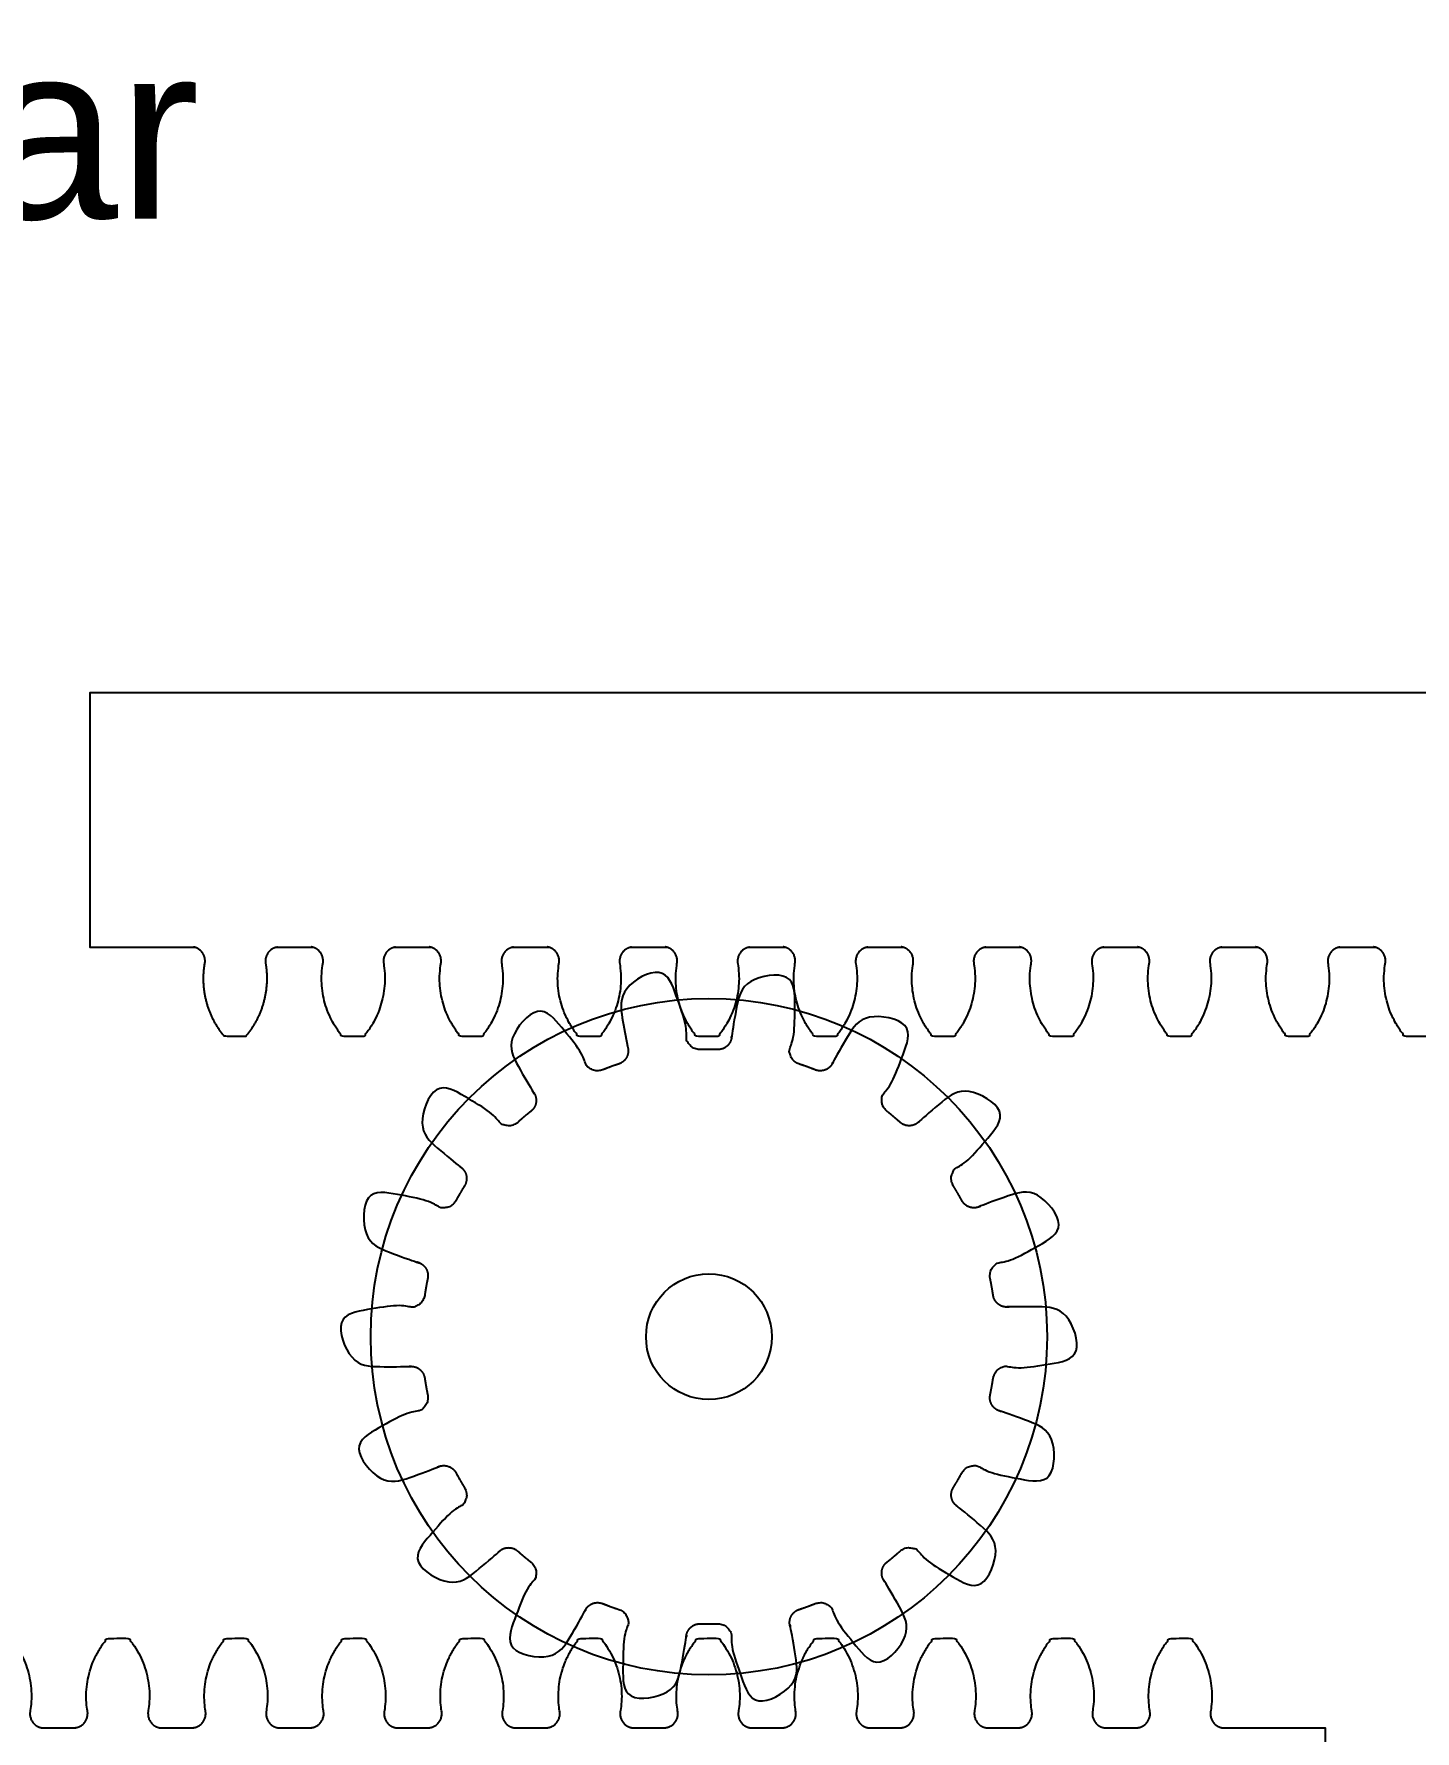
# Model space of a CAD drawing. Header units: millimetres. Extents: x 1800 to 2670, y 1294 to 1649.
# Drawn here: x 2339.3 to 2418, y 1542.1 to 1638.9 of the extents above; entities that cross this region are included whole.
import ezdxf

# ---------------------------------------------------------------- set-up
doc = ezdxf.new("R2010")
doc.units = ezdxf.units.MM
doc.styles.get("Standard").update_dxf_attribs({"font": 'arial.ttf'})

# ---------------------------------------------------------------- blocks, each defined once
blk = doc.blocks.new('Left Rack')
blk.add_lwpolyline([(2440.712, 1542.299), (2446.609, 1542.299), (2446.609, 1527.757), (2292.342, 1527.757), (2292.342, 1512.505)])
for points in [[(2366.685, 1542.299), (2367.66, 1542.299), (2368.634, 1542.299), (2368.97, 1542.347), (2369.169, 1542.621), (2369.369, 1542.895), (2369.312, 1543.229), (2368.918, 1545.567), (2370.438, 1547.386), (2371.048, 1547.403), (2371.658, 1547.385), (2373.174, 1545.562), (2372.774, 1543.225), (2372.716, 1542.891), (2372.915, 1542.617), (2373.114, 1542.342), (2373.449, 1542.293)], [(2373.415, 1542.299), (2374.39, 1542.299), (2375.364, 1542.299), (2375.699, 1542.347), (2375.899, 1542.621), (2376.098, 1542.895), (2376.042, 1543.229), (2375.647, 1545.567), (2377.168, 1547.386), (2377.778, 1547.403), (2378.387, 1547.385), (2379.904, 1545.562), (2379.503, 1543.225), (2379.446, 1542.891), (2379.645, 1542.617), (2379.844, 1542.342), (2380.179, 1542.293)], [(2380.145, 1542.299), (2381.119, 1542.299), (2382.094, 1542.299), (2382.429, 1542.347), (2382.628, 1542.621), (2382.828, 1542.895), (2382.772, 1543.229), (2382.377, 1545.567), (2383.898, 1547.386), (2384.507, 1547.403), (2385.117, 1547.385), (2386.633, 1545.562), (2386.233, 1543.225), (2386.176, 1542.891), (2386.375, 1542.617), (2386.574, 1542.342), (2386.909, 1542.293)], [(2386.874, 1542.299), (2387.849, 1542.299), (2388.823, 1542.299), (2389.159, 1542.347), (2389.358, 1542.621), (2389.558, 1542.895), (2389.501, 1543.229), (2389.107, 1545.567), (2390.627, 1547.386), (2391.237, 1547.403), (2391.847, 1547.385), (2393.363, 1545.562), (2392.963, 1543.225), (2392.906, 1542.891), (2393.104, 1542.617), (2393.303, 1542.342), (2393.638, 1542.293)], [(2393.604, 1542.299), (2394.579, 1542.299), (2395.553, 1542.299), (2395.888, 1542.347), (2396.088, 1542.621), (2396.287, 1542.895), (2396.231, 1543.229), (2395.837, 1545.567), (2397.357, 1547.386), (2397.967, 1547.403), (2398.577, 1547.385), (2400.093, 1545.562), (2399.692, 1543.225), (2399.635, 1542.891), (2399.834, 1542.617), (2400.033, 1542.342), (2400.368, 1542.293)], [(2400.334, 1542.299), (2401.308, 1542.299), (2402.283, 1542.299), (2402.618, 1542.347), (2402.818, 1542.621), (2403.017, 1542.895), (2402.961, 1543.229), (2402.566, 1545.567), (2404.087, 1547.386), (2404.697, 1547.403), (2405.306, 1547.385), (2406.822, 1545.562), (2406.422, 1543.225), (2406.365, 1542.891), (2406.564, 1542.617), (2406.763, 1542.342), (2407.098, 1542.293)], [(2407.064, 1542.299), (2408.038, 1542.299), (2409.012, 1542.299), (2409.348, 1542.347), (2409.547, 1542.621), (2409.747, 1542.895), (2409.69, 1543.229), (2409.296, 1545.567), (2410.816, 1547.386), (2411.426, 1547.403), (2412.036, 1547.385), (2413.552, 1545.562), (2413.152, 1543.225), (2413.095, 1542.891), (2413.294, 1542.617), (2413.492, 1542.342), (2413.828, 1542.293)], [(2413.793, 1542.299), (2414.768, 1542.299), (2415.742, 1542.299), (2416.077, 1542.347), (2416.277, 1542.621), (2416.477, 1542.895), (2416.42, 1543.229), (2416.026, 1545.567), (2417.546, 1547.386), (2418.156, 1547.403), (2418.766, 1547.385), (2420.282, 1545.562), (2419.882, 1543.225), (2419.824, 1542.891), (2420.023, 1542.617), (2420.222, 1542.342), (2420.557, 1542.293)], [(2420.523, 1542.299), (2421.497, 1542.299), (2422.472, 1542.299), (2422.807, 1542.347), (2423.007, 1542.621), (2423.206, 1542.895), (2423.15, 1543.229), (2422.755, 1545.567), (2424.276, 1547.386), (2424.886, 1547.403), (2425.495, 1547.385), (2427.011, 1545.562), (2426.611, 1543.225), (2426.554, 1542.891), (2426.753, 1542.617), (2426.952, 1542.342), (2427.287, 1542.293)], [(2427.253, 1542.299), (2428.227, 1542.299), (2429.202, 1542.299), (2429.537, 1542.347), (2429.736, 1542.621), (2429.936, 1542.895), (2429.88, 1543.229), (2429.485, 1545.567), (2431.006, 1547.386), (2431.615, 1547.403), (2432.225, 1547.385), (2433.741, 1545.562), (2433.341, 1543.225), (2433.284, 1542.891), (2433.483, 1542.617), (2433.682, 1542.342), (2434.017, 1542.293)], [(2433.982, 1542.299), (2434.957, 1542.299), (2435.931, 1542.299), (2436.267, 1542.347), (2436.466, 1542.621), (2436.666, 1542.895), (2436.609, 1543.229), (2436.215, 1545.567), (2437.735, 1547.386), (2438.345, 1547.403), (2438.955, 1547.385), (2440.471, 1545.562), (2440.071, 1543.225), (2440.013, 1542.891), (2440.212, 1542.617), (2440.411, 1542.342), (2440.746, 1542.293)]]:
    blk.add_rational_spline(points, [1, 1, 1, 0.921615473419, 1, 0.921615473419, 1, 0.90827925071, 1, 0.999601504166, 1, 0.90827925071, 1, 0.921615473419, 1, 0.921615473419, 1], degree=2, knots=[0, 0, 0, 1, 1, 1.797147, 1.797147, 2.594295, 2.594295, 3.457583, 3.457583, 3.514047, 3.514047, 4.377334, 4.377334, 5.174482, 5.174482, 5.971629, 5.971629, 5.971629])
blk = doc.blocks.new('Right Rack')
for points in [[(2348.487, 1586.766), (2342.459, 1586.766), (2342.459, 1601.308), (2496.726, 1601.308), (2496.726, 1613.814)], [(2353.137, 1586.795), (2353.107, 1586.79), (2353.077, 1586.784), (2353.047, 1586.777), (2353.017, 1586.768), (2352.987, 1586.758), (2352.958, 1586.747), (2352.929, 1586.735), (2352.9, 1586.722), (2352.872, 1586.708), (2352.844, 1586.692), (2352.817, 1586.676), (2352.791, 1586.658), (2352.765, 1586.64), (2352.741, 1586.62), (2352.717, 1586.6), (2352.694, 1586.578), (2352.672, 1586.556), (2352.651, 1586.534), (2352.631, 1586.51), (2352.612, 1586.486), (2352.594, 1586.462), (2352.576, 1586.436), (2352.56, 1586.41), (2352.545, 1586.383), (2352.53, 1586.355), (2352.517, 1586.327), (2352.505, 1586.298), (2352.494, 1586.269), (2352.484, 1586.239), (2352.475, 1586.208), (2352.467, 1586.178), (2352.461, 1586.147), (2352.455, 1586.115), (2352.451, 1586.084), (2352.449, 1586.053), (2352.447, 1586.021), (2352.447, 1585.99), (2352.448, 1585.959), (2352.45, 1585.928), (2352.453, 1585.898), (2352.458, 1585.867), (2352.458, 1585.866), (2352.458, 1585.866), (2352.458, 1585.863), (2352.46, 1585.851), (2352.464, 1585.827), (2352.472, 1585.779), (2352.479, 1585.731), (2352.485, 1585.683), (2352.491, 1585.634), (2352.497, 1585.585), (2352.502, 1585.537), (2352.507, 1585.488), (2352.511, 1585.439), (2352.515, 1585.39), (2352.518, 1585.34), (2352.521, 1585.291), (2352.523, 1585.242), (2352.525, 1585.192), (2352.527, 1585.142), (2352.528, 1585.093), (2352.528, 1585.043), (2352.528, 1584.993), (2352.528, 1584.943), (2352.527, 1584.893), (2352.525, 1584.843), (2352.523, 1584.793), (2352.521, 1584.743), (2352.518, 1584.693), (2352.514, 1584.642), (2352.511, 1584.592), (2352.506, 1584.542), (2352.501, 1584.492), (2352.496, 1584.442), (2352.49, 1584.392), (2352.484, 1584.341), (2352.477, 1584.291), (2352.469, 1584.241), (2352.461, 1584.191), (2352.453, 1584.141), (2352.444, 1584.091), (2352.435, 1584.042), (2352.425, 1583.992), (2352.415, 1583.942), (2352.404, 1583.893), (2352.392, 1583.843), (2352.381, 1583.794), (2352.368, 1583.745), (2352.355, 1583.695), (2352.342, 1583.646), (2352.328, 1583.598), (2352.314, 1583.549), (2352.299, 1583.5), (2352.284, 1583.452), (2352.269, 1583.404), (2352.252, 1583.355), (2352.236, 1583.308), (2352.219, 1583.26), (2352.201, 1583.212), (2352.183, 1583.165), (2352.165, 1583.118), (2352.146, 1583.071), (2352.126, 1583.024), (2352.107, 1582.978), (2352.086, 1582.931), (2352.066, 1582.885), (2352.045, 1582.839), (2352.023, 1582.794), (2352.001, 1582.749), (2351.979, 1582.704), (2351.956, 1582.659), (2351.933, 1582.614), (2351.909, 1582.57), (2351.885, 1582.526), (2351.861, 1582.483), (2351.836, 1582.439), (2351.811, 1582.396), (2351.785, 1582.353), (2351.759, 1582.311), (2351.733, 1582.269), (2351.706, 1582.227), (2351.679, 1582.185), (2351.651, 1582.144), (2351.624, 1582.103), (2351.596, 1582.063), (2351.567, 1582.023), (2351.538, 1581.983), (2351.509, 1581.943), (2351.48, 1581.904), (2351.45, 1581.865), (2351.42, 1581.827), (2351.39, 1581.789), (2351.359, 1581.751), (2351.328, 1581.714), (2351.326, 1581.712), (2351.325, 1581.71), (2351.318, 1581.71), (2351.292, 1581.71), (2351.24, 1581.708), (2351.135, 1581.706), (2351.03, 1581.705), (2350.925, 1581.704), (2350.82, 1581.703), (2350.715, 1581.704), (2350.61, 1581.704), (2350.506, 1581.705), (2350.401, 1581.707), (2350.296, 1581.709), (2350.191, 1581.711), (2350.139, 1581.713), (2350.112, 1581.714), (2350.106, 1581.714), (2350.105, 1581.715), (2350.103, 1581.717), (2350.072, 1581.755), (2350.042, 1581.793), (2350.011, 1581.831), (2349.982, 1581.87), (2349.952, 1581.909), (2349.923, 1581.948), (2349.894, 1581.987), (2349.865, 1582.027), (2349.837, 1582.068), (2349.809, 1582.108), (2349.782, 1582.149), (2349.755, 1582.191), (2349.728, 1582.232), (2349.701, 1582.274), (2349.675, 1582.317), (2349.649, 1582.359), (2349.624, 1582.402), (2349.599, 1582.445), (2349.575, 1582.489), (2349.55, 1582.533), (2349.527, 1582.577), (2349.503, 1582.621), (2349.48, 1582.666), (2349.458, 1582.711), (2349.436, 1582.756), (2349.414, 1582.801), (2349.393, 1582.847), (2349.372, 1582.893), (2349.351, 1582.939), (2349.331, 1582.985), (2349.312, 1583.032), (2349.293, 1583.079), (2349.274, 1583.126), (2349.256, 1583.173), (2349.238, 1583.221), (2349.221, 1583.268), (2349.204, 1583.316), (2349.188, 1583.364), (2349.172, 1583.412), (2349.156, 1583.461), (2349.141, 1583.509), (2349.127, 1583.558), (2349.113, 1583.607), (2349.1, 1583.656), (2349.087, 1583.705), (2349.074, 1583.754), (2349.062, 1583.803), (2349.05, 1583.853), (2349.039, 1583.902), (2349.029, 1583.952), (2349.019, 1584.002), (2349.009, 1584.051), (2349, 1584.101), (2348.991, 1584.151), (2348.983, 1584.201), (2348.976, 1584.251), (2348.969, 1584.301), (2348.962, 1584.351), (2348.956, 1584.402), (2348.95, 1584.452), (2348.945, 1584.502), (2348.941, 1584.552), (2348.937, 1584.602), (2348.933, 1584.653), (2348.93, 1584.703), (2348.927, 1584.753), (2348.925, 1584.803), (2348.923, 1584.853), (2348.922, 1584.903), (2348.921, 1584.953), (2348.921, 1585.003), (2348.921, 1585.053), (2348.922, 1585.103), (2348.924, 1585.153), (2348.925, 1585.202), (2348.927, 1585.252), (2348.93, 1585.301), (2348.933, 1585.351), (2348.937, 1585.4), (2348.941, 1585.449), (2348.945, 1585.498), (2348.95, 1585.547), (2348.956, 1585.596), (2348.962, 1585.644), (2348.968, 1585.693), (2348.975, 1585.741), (2348.982, 1585.789), (2348.99, 1585.837), (2348.994, 1585.861), (2348.996, 1585.873), (2348.996, 1585.876), (2348.997, 1585.876), (2348.997, 1585.877), (2349.001, 1585.907), (2349.005, 1585.938), (2349.007, 1585.969), (2349.008, 1586), (2349.008, 1586.031), (2349.007, 1586.063), (2349.004, 1586.094), (2349, 1586.125), (2348.995, 1586.156), (2348.989, 1586.188), (2348.982, 1586.218), (2348.973, 1586.249), (2348.963, 1586.279), (2348.952, 1586.308), (2348.94, 1586.337), (2348.927, 1586.366), (2348.912, 1586.393), (2348.897, 1586.42), (2348.881, 1586.447), (2348.864, 1586.472), (2348.846, 1586.497), (2348.827, 1586.521), (2348.807, 1586.545), (2348.786, 1586.567), (2348.764, 1586.59), (2348.742, 1586.611), (2348.718, 1586.632), (2348.693, 1586.651), (2348.668, 1586.67), (2348.642, 1586.688), (2348.615, 1586.704), (2348.587, 1586.72), (2348.559, 1586.735), (2348.53, 1586.748), (2348.501, 1586.76), (2348.472, 1586.771), (2348.442, 1586.781), (2348.412, 1586.79), (2348.382, 1586.797), (2348.352, 1586.803), (2348.322, 1586.808)], [(2355.217, 1586.766), (2353.009, 1586.766)], [(2361.947, 1586.766), (2359.739, 1586.766)], [(2368.676, 1586.766), (2366.468, 1586.766)], [(2375.406, 1586.766), (2373.198, 1586.766)], [(2382.136, 1586.766), (2379.928, 1586.766)], [(2388.866, 1586.766), (2386.658, 1586.766)], [(2395.595, 1586.766), (2393.387, 1586.766)], [(2402.325, 1586.766), (2400.117, 1586.766)], [(2409.055, 1586.766), (2406.847, 1586.766)], [(2415.784, 1586.766), (2413.576, 1586.766)]]:
    blk.add_lwpolyline(points)
for points in [[(2359.867, 1586.795), (2359.532, 1586.747), (2359.332, 1586.473), (2359.132, 1586.2), (2359.188, 1585.866), (2359.578, 1583.527), (2358.055, 1581.71), (2357.445, 1581.695), (2356.835, 1581.714), (2355.322, 1583.539), (2355.726, 1585.876), (2355.784, 1586.21), (2355.585, 1586.484), (2355.387, 1586.759), (2355.052, 1586.808)], [(2366.597, 1586.795), (2366.261, 1586.747), (2366.061, 1586.473), (2365.861, 1586.2), (2365.917, 1585.866), (2366.308, 1583.527), (2364.785, 1581.71), (2364.175, 1581.695), (2363.565, 1581.714), (2362.052, 1583.539), (2362.456, 1585.876), (2362.514, 1586.21), (2362.315, 1586.484), (2362.117, 1586.759), (2361.782, 1586.808)], [(2373.326, 1586.795), (2372.991, 1586.747), (2372.791, 1586.473), (2372.591, 1586.2), (2372.647, 1585.866), (2373.038, 1583.527), (2371.514, 1581.71), (2370.904, 1581.695), (2370.295, 1581.714), (2368.782, 1583.539), (2369.186, 1585.876), (2369.243, 1586.21), (2369.045, 1586.484), (2368.846, 1586.759), (2368.511, 1586.808)], [(2380.056, 1586.795), (2379.721, 1586.747), (2379.521, 1586.473), (2379.321, 1586.2), (2379.377, 1585.866), (2379.767, 1583.527), (2378.244, 1581.71), (2377.634, 1581.695), (2377.024, 1581.714), (2375.511, 1583.539), (2375.915, 1585.876), (2375.973, 1586.21), (2375.775, 1586.484), (2375.576, 1586.759), (2375.241, 1586.808)], [(2386.786, 1586.795), (2386.451, 1586.747), (2386.251, 1586.473), (2386.051, 1586.2), (2386.106, 1585.866), (2386.497, 1583.527), (2384.974, 1581.71), (2384.364, 1581.695), (2383.754, 1581.714), (2382.241, 1583.539), (2382.645, 1585.876), (2382.703, 1586.21), (2382.504, 1586.484), (2382.306, 1586.759), (2381.971, 1586.808)], [(2393.516, 1586.795), (2393.18, 1586.747), (2392.98, 1586.473), (2392.78, 1586.2), (2392.836, 1585.866), (2393.227, 1583.527), (2391.703, 1581.71), (2391.094, 1581.695), (2390.484, 1581.714), (2388.971, 1583.539), (2389.375, 1585.876), (2389.432, 1586.21), (2389.234, 1586.484), (2389.035, 1586.759), (2388.7, 1586.808)], [(2400.245, 1586.795), (2399.91, 1586.747), (2399.71, 1586.473), (2399.51, 1586.2), (2399.566, 1585.866), (2399.956, 1583.527), (2398.433, 1581.71), (2397.823, 1581.695), (2397.214, 1581.714), (2395.7, 1583.539), (2396.104, 1585.876), (2396.162, 1586.21), (2395.964, 1586.484), (2395.765, 1586.759), (2395.43, 1586.808)], [(2406.975, 1586.795), (2406.64, 1586.747), (2406.44, 1586.473), (2406.24, 1586.2), (2406.295, 1585.866), (2406.686, 1583.527), (2405.163, 1581.71), (2404.553, 1581.695), (2403.943, 1581.714), (2402.43, 1583.539), (2402.834, 1585.876), (2402.892, 1586.21), (2402.693, 1586.484), (2402.495, 1586.759), (2402.16, 1586.808)], [(2413.705, 1586.795), (2413.369, 1586.747), (2413.169, 1586.473), (2412.969, 1586.2), (2413.025, 1585.866), (2413.416, 1583.527), (2411.892, 1581.71), (2411.283, 1581.695), (2410.673, 1581.714), (2409.16, 1583.539), (2409.564, 1585.876), (2409.621, 1586.21), (2409.423, 1586.484), (2409.225, 1586.759), (2408.89, 1586.808)], [(2420.434, 1586.795), (2420.099, 1586.747), (2419.899, 1586.473), (2419.699, 1586.2), (2419.755, 1585.866), (2420.146, 1583.527), (2418.622, 1581.71), (2418.012, 1581.695), (2417.403, 1581.714), (2415.89, 1583.539), (2416.293, 1585.876), (2416.351, 1586.21), (2416.153, 1586.484), (2415.954, 1586.759), (2415.619, 1586.808)]]:
    blk.add_rational_spline(points, [1, 0.921615473419, 1, 0.921615473419, 1, 0.90827925071, 1, 0.999601504166, 1, 0.90827925071, 1, 0.921615473419, 1, 0.921615473419, 1], degree=2, knots=[0, 0, 0, 0.797147, 0.797147, 1.594295, 1.594295, 2.457583, 2.457583, 2.514047, 2.514047, 3.377334, 3.377334, 4.174482, 4.174482, 4.971629, 4.971629, 4.971629])

msp = doc.modelspace()

# ---------------------------------------------------------------- linework, layer by layer
for radius in [19.279, 3.584]:
    msp.add_circle((2377.733, 1564.588), radius)
msp.add_rational_spline([(2373.088, 1581.15), (2372.305, 1583.342), (2373.462, 1585.362), (2374.049, 1585.483), (2374.642, 1585.57), (2376.42, 1584.068), (2376.435, 1581.74), (2376.437, 1581.407), (2376.676, 1581.176), (2376.915, 1580.945), (2377.248, 1580.955), (2377.292, 1580.956), (2377.336, 1580.958), (2377.38, 1580.959), (2377.424, 1580.959), (2377.468, 1580.96), (2377.513, 1580.961), (2377.557, 1580.961), (2377.601, 1580.962), (2377.645, 1580.962), (2377.689, 1580.962), (2377.733, 1580.962), (2377.778, 1580.962), (2377.822, 1580.962), (2377.866, 1580.962), (2377.91, 1580.961), (2377.954, 1580.961), (2377.998, 1580.96), (2378.042, 1580.959), (2378.087, 1580.959), (2378.131, 1580.958), (2378.175, 1580.956), (2378.219, 1580.955), (2378.551, 1580.945), (2378.791, 1581.176), (2379.03, 1581.407), (2379.032, 1581.74), (2379.047, 1584.068), (2380.825, 1585.57), (2381.418, 1585.483), (2382.004, 1585.362), (2383.162, 1583.342), (2382.379, 1581.15), (2382.267, 1580.836), (2382.413, 1580.538), (2382.559, 1580.239), (2382.875, 1580.134), (2382.917, 1580.12), (2382.959, 1580.106), (2383, 1580.092), (2383.042, 1580.078), (2383.084, 1580.063), (2383.126, 1580.049), (2383.167, 1580.034), (2383.209, 1580.02), (2383.251, 1580.005), (2383.292, 1579.99), (2383.334, 1579.975), (2383.375, 1579.96), (2383.417, 1579.944), (2383.458, 1579.929), (2383.499, 1579.914), (2383.541, 1579.898), (2383.582, 1579.882), (2383.623, 1579.866), (2383.664, 1579.85), (2383.706, 1579.834), (2383.747, 1579.818), (2383.788, 1579.802), (2384.097, 1579.679), (2384.401, 1579.814), (2384.704, 1579.949), (2384.82, 1580.261), (2385.63, 1582.444), (2387.815, 1583.247), (2388.342, 1582.962), (2388.852, 1582.648), (2389.249, 1580.354), (2387.763, 1578.562), (2387.551, 1578.306), (2387.586, 1577.975), (2387.621, 1577.644), (2387.882, 1577.438), (2387.917, 1577.411), (2387.951, 1577.383), (2387.986, 1577.356), (2388.02, 1577.328), (2388.054, 1577.3), (2388.089, 1577.272), (2388.123, 1577.244), (2388.157, 1577.216), (2388.191, 1577.188), (2388.225, 1577.16), (2388.259, 1577.131), (2388.292, 1577.103), (2388.326, 1577.074), (2388.36, 1577.046), (2388.393, 1577.017), (2388.427, 1576.988), (2388.46, 1576.959), (2388.494, 1576.931), (2388.527, 1576.901), (2388.56, 1576.872), (2388.593, 1576.843), (2388.626, 1576.814), (2388.874, 1576.593), (2389.206, 1576.616), (2389.538, 1576.639), (2389.753, 1576.892), (2391.261, 1578.666), (2393.589, 1578.674), (2393.987, 1578.226), (2394.358, 1577.756), (2393.947, 1575.465), (2391.938, 1574.289), (2391.651, 1574.121), (2391.571, 1573.798), (2391.49, 1573.475), (2391.665, 1573.192), (2391.688, 1573.155), (2391.711, 1573.117), (2391.734, 1573.079), (2391.757, 1573.041), (2391.78, 1573.003), (2391.802, 1572.966), (2391.825, 1572.928), (2391.847, 1572.89), (2391.87, 1572.851), (2391.892, 1572.813), (2391.914, 1572.775), (2391.936, 1572.737), (2391.958, 1572.698), (2391.98, 1572.66), (2392.002, 1572.622), (2392.023, 1572.583), (2392.045, 1572.545), (2392.066, 1572.506), (2392.087, 1572.467), (2392.109, 1572.429), (2392.13, 1572.39), (2392.151, 1572.351), (2392.308, 1572.058), (2392.628, 1571.966), (2392.948, 1571.874), (2393.237, 1572.039), (2395.26, 1573.191), (2397.45, 1572.401), (2397.671, 1571.845), (2397.86, 1571.276), (2396.689, 1569.264), (2394.399, 1568.845), (2394.072, 1568.786), (2393.886, 1568.51), (2393.7, 1568.234), (2393.768, 1567.908), (2393.777, 1567.865), (2393.785, 1567.822), (2393.794, 1567.779), (2393.803, 1567.735), (2393.811, 1567.692), (2393.819, 1567.648), (2393.827, 1567.605), (2393.836, 1567.562), (2393.843, 1567.518), (2393.851, 1567.475), (2393.859, 1567.431), (2393.867, 1567.388), (2393.874, 1567.344), (2393.882, 1567.301), (2393.889, 1567.257), (2393.896, 1567.214), (2393.903, 1567.17), (2393.91, 1567.126), (2393.917, 1567.083), (2393.923, 1567.039), (2393.93, 1566.995), (2393.936, 1566.952), (2393.984, 1566.623), (2394.253, 1566.427), (2394.522, 1566.231), (2394.85, 1566.287), (2397.145, 1566.677), (2398.933, 1565.187), (2398.95, 1564.588), (2398.933, 1563.989), (2397.145, 1562.499), (2394.85, 1562.889), (2394.522, 1562.944), (2394.253, 1562.749), (2393.984, 1562.553), (2393.936, 1562.224), (2393.93, 1562.18), (2393.923, 1562.137), (2393.917, 1562.093), (2393.91, 1562.049), (2393.903, 1562.006), (2393.896, 1561.962), (2393.889, 1561.919), (2393.882, 1561.875), (2393.874, 1561.832), (2393.867, 1561.788), (2393.859, 1561.744), (2393.851, 1561.701), (2393.843, 1561.658), (2393.836, 1561.614), (2393.827, 1561.571), (2393.819, 1561.527), (2393.811, 1561.484), (2393.803, 1561.441), (2393.794, 1561.397), (2393.785, 1561.354), (2393.777, 1561.311), (2393.768, 1561.267), (2393.7, 1560.942), (2393.886, 1560.666), (2394.072, 1560.39), (2394.399, 1560.33), (2396.689, 1559.912), (2397.86, 1557.9), (2397.671, 1557.331), (2397.45, 1556.774), (2395.26, 1555.985), (2393.237, 1557.137), (2392.948, 1557.301), (2392.628, 1557.209), (2392.308, 1557.118), (2392.151, 1556.825), (2392.13, 1556.786), (2392.109, 1556.747), (2392.087, 1556.708), (2392.066, 1556.67), (2392.045, 1556.631), (2392.023, 1556.593), (2392.002, 1556.554), (2391.98, 1556.516), (2391.958, 1556.477), (2391.936, 1556.439), (2391.914, 1556.401), (2391.892, 1556.362), (2391.87, 1556.324), (2391.847, 1556.286), (2391.825, 1556.248), (2391.802, 1556.21), (2391.78, 1556.172), (2391.757, 1556.134), (2391.734, 1556.097), (2391.711, 1556.059), (2391.688, 1556.021), (2391.665, 1555.984), (2391.49, 1555.701), (2391.571, 1555.378), (2391.651, 1555.055), (2391.938, 1554.887), (2393.947, 1553.711), (2394.358, 1551.419), (2393.987, 1550.95), (2393.589, 1550.502), (2391.261, 1550.51), (2389.753, 1552.284), (2389.538, 1552.537), (2389.206, 1552.56), (2388.874, 1552.583), (2388.626, 1552.362), (2388.593, 1552.333), (2388.56, 1552.303), (2388.527, 1552.274), (2388.494, 1552.245), (2388.46, 1552.216), (2388.427, 1552.187), (2388.393, 1552.159), (2388.36, 1552.13), (2388.326, 1552.101), (2388.292, 1552.073), (2388.259, 1552.044), (2388.225, 1552.016), (2388.191, 1551.988), (2388.157, 1551.96), (2388.123, 1551.932), (2388.089, 1551.903), (2388.054, 1551.876), (2388.02, 1551.848), (2387.986, 1551.82), (2387.951, 1551.793), (2387.917, 1551.765), (2387.882, 1551.738), (2387.621, 1551.531), (2387.586, 1551.201), (2387.551, 1550.87), (2387.763, 1550.614), (2389.249, 1548.821), (2388.852, 1546.527), (2388.342, 1546.213), (2387.815, 1545.929), (2385.63, 1546.732), (2384.82, 1548.915), (2384.704, 1549.226), (2384.401, 1549.362), (2384.097, 1549.497), (2383.788, 1549.374), (2383.747, 1549.358), (2383.706, 1549.341), (2383.664, 1549.325), (2383.623, 1549.309), (2383.582, 1549.294), (2383.541, 1549.278), (2383.499, 1549.262), (2383.458, 1549.247), (2383.417, 1549.231), (2383.375, 1549.216), (2383.334, 1549.201), (2383.292, 1549.186), (2383.251, 1549.171), (2383.209, 1549.156), (2383.167, 1549.141), (2383.126, 1549.127), (2383.084, 1549.112), (2383.042, 1549.098), (2383, 1549.084), (2382.959, 1549.069), (2382.917, 1549.055), (2382.875, 1549.042), (2382.559, 1548.937), (2382.413, 1548.638), (2382.267, 1548.339), (2382.379, 1548.026), (2383.162, 1545.834), (2382.004, 1543.814), (2381.418, 1543.693), (2380.825, 1543.606), (2379.047, 1545.108), (2379.032, 1547.436), (2379.03, 1547.769), (2378.791, 1548), (2378.551, 1548.23), (2378.219, 1548.221), (2378.175, 1548.219), (2378.131, 1548.218), (2378.087, 1548.217), (2378.042, 1548.216), (2377.998, 1548.216), (2377.954, 1548.215), (2377.91, 1548.214), (2377.866, 1548.214), (2377.822, 1548.214), (2377.778, 1548.213), (2377.733, 1548.213), (2377.689, 1548.213), (2377.645, 1548.214), (2377.601, 1548.214), (2377.557, 1548.214), (2377.513, 1548.215), (2377.468, 1548.216), (2377.424, 1548.216), (2377.38, 1548.217), (2377.336, 1548.218), (2377.292, 1548.219), (2377.248, 1548.221), (2376.915, 1548.23), (2376.676, 1548), (2376.437, 1547.769), (2376.435, 1547.436), (2376.42, 1545.108), (2374.642, 1543.606), (2374.049, 1543.693), (2373.462, 1543.814), (2372.305, 1545.834), (2373.088, 1548.026), (2373.199, 1548.339), (2373.054, 1548.638), (2372.908, 1548.937), (2372.592, 1549.042), (2372.55, 1549.055), (2372.508, 1549.069), (2372.466, 1549.084), (2372.424, 1549.098), (2372.383, 1549.112), (2372.341, 1549.127), (2372.299, 1549.141), (2372.258, 1549.156), (2372.216, 1549.171), (2372.174, 1549.186), (2372.133, 1549.201), (2372.091, 1549.216), (2372.05, 1549.231), (2372.009, 1549.247), (2371.967, 1549.262), (2371.926, 1549.278), (2371.885, 1549.294), (2371.843, 1549.309), (2371.802, 1549.325), (2371.761, 1549.341), (2371.72, 1549.358), (2371.679, 1549.374), (2371.37, 1549.497), (2371.066, 1549.362), (2370.762, 1549.226), (2370.647, 1548.915), (2369.837, 1546.732), (2367.652, 1545.929), (2367.125, 1546.213), (2366.615, 1546.527), (2366.218, 1548.821), (2367.703, 1550.614), (2367.916, 1550.87), (2367.881, 1551.201), (2367.846, 1551.531), (2367.585, 1551.738), (2367.55, 1551.765), (2367.516, 1551.793), (2367.481, 1551.82), (2367.447, 1551.848), (2367.412, 1551.876), (2367.378, 1551.903), (2367.344, 1551.932), (2367.31, 1551.96), (2367.276, 1551.988), (2367.242, 1552.016), (2367.208, 1552.044), (2367.174, 1552.073), (2367.141, 1552.101), (2367.107, 1552.13), (2367.073, 1552.159), (2367.04, 1552.187), (2367.006, 1552.216), (2366.973, 1552.245), (2366.94, 1552.274), (2366.907, 1552.303), (2366.874, 1552.333), (2366.841, 1552.362), (2366.592, 1552.583), (2366.261, 1552.56), (2365.929, 1552.537), (2365.713, 1552.284), (2364.206, 1550.51), (2361.878, 1550.502), (2361.48, 1550.95), (2361.108, 1551.419), (2361.52, 1553.711), (2363.529, 1554.887), (2363.816, 1555.055), (2363.896, 1555.378), (2363.976, 1555.701), (2363.802, 1555.984), (2363.779, 1556.021), (2363.756, 1556.059), (2363.733, 1556.097), (2363.71, 1556.134), (2363.687, 1556.172), (2363.664, 1556.21), (2363.642, 1556.248), (2363.619, 1556.286), (2363.597, 1556.324), (2363.575, 1556.362), (2363.553, 1556.401), (2363.531, 1556.439), (2363.509, 1556.477), (2363.487, 1556.516), (2363.465, 1556.554), (2363.444, 1556.593), (2363.422, 1556.631), (2363.401, 1556.67), (2363.379, 1556.708), (2363.358, 1556.747), (2363.337, 1556.786), (2363.316, 1556.825), (2363.158, 1557.118), (2362.839, 1557.209), (2362.519, 1557.301), (2362.23, 1557.137), (2360.207, 1555.985), (2358.017, 1556.774), (2357.796, 1557.331), (2357.607, 1557.9), (2358.778, 1559.912), (2361.068, 1560.33), (2361.395, 1560.39), (2361.581, 1560.666), (2361.766, 1560.942), (2361.699, 1561.267), (2361.69, 1561.311), (2361.681, 1561.354), (2361.673, 1561.397), (2361.664, 1561.441), (2361.656, 1561.484), (2361.647, 1561.527), (2361.639, 1561.571), (2361.631, 1561.614), (2361.623, 1561.658), (2361.615, 1561.701), (2361.608, 1561.744), (2361.6, 1561.788), (2361.593, 1561.832), (2361.585, 1561.875), (2361.578, 1561.919), (2361.571, 1561.962), (2361.564, 1562.006), (2361.557, 1562.049), (2361.55, 1562.093), (2361.543, 1562.137), (2361.537, 1562.18), (2361.53, 1562.224), (2361.482, 1562.553), (2361.213, 1562.749), (2360.944, 1562.944), (2360.617, 1562.889), (2358.321, 1562.499), (2356.533, 1563.989), (2356.516, 1564.588), (2356.533, 1565.187), (2358.321, 1566.677), (2360.617, 1566.287), (2360.944, 1566.231), (2361.213, 1566.427), (2361.482, 1566.623), (2361.53, 1566.952), (2361.537, 1566.995), (2361.543, 1567.039), (2361.55, 1567.083), (2361.557, 1567.126), (2361.564, 1567.17), (2361.571, 1567.214), (2361.578, 1567.257), (2361.585, 1567.301), (2361.593, 1567.344), (2361.6, 1567.388), (2361.608, 1567.431), (2361.615, 1567.475), (2361.623, 1567.518), (2361.631, 1567.562), (2361.639, 1567.605), (2361.647, 1567.648), (2361.656, 1567.692), (2361.664, 1567.735), (2361.673, 1567.779), (2361.681, 1567.822), (2361.69, 1567.865), (2361.699, 1567.908), (2361.766, 1568.234), (2361.581, 1568.51), (2361.395, 1568.786), (2361.068, 1568.845), (2358.778, 1569.264), (2357.607, 1571.276), (2357.796, 1571.845), (2358.017, 1572.401), (2360.207, 1573.191), (2362.23, 1572.039), (2362.519, 1571.874), (2362.839, 1571.966), (2363.158, 1572.058), (2363.316, 1572.351), (2363.337, 1572.39), (2363.358, 1572.429), (2363.379, 1572.467), (2363.401, 1572.506), (2363.422, 1572.545), (2363.444, 1572.583), (2363.465, 1572.622), (2363.487, 1572.66), (2363.509, 1572.698), (2363.531, 1572.737), (2363.553, 1572.775), (2363.575, 1572.813), (2363.597, 1572.851), (2363.619, 1572.89), (2363.642, 1572.928), (2363.664, 1572.966), (2363.687, 1573.003), (2363.71, 1573.041), (2363.733, 1573.079), (2363.756, 1573.117), (2363.779, 1573.155), (2363.802, 1573.192), (2363.976, 1573.475), (2363.896, 1573.798), (2363.816, 1574.121), (2363.529, 1574.289), (2361.52, 1575.465), (2361.108, 1577.756), (2361.48, 1578.226), (2361.878, 1578.674), (2364.206, 1578.666), (2365.713, 1576.892), (2365.929, 1576.639), (2366.261, 1576.616), (2366.592, 1576.593), (2366.841, 1576.814), (2366.874, 1576.843), (2366.907, 1576.872), (2366.94, 1576.901), (2366.973, 1576.931), (2367.006, 1576.959), (2367.04, 1576.988), (2367.073, 1577.017), (2367.107, 1577.046), (2367.141, 1577.074), (2367.174, 1577.103), (2367.208, 1577.131), (2367.242, 1577.16), (2367.276, 1577.188), (2367.31, 1577.216), (2367.344, 1577.244), (2367.378, 1577.272), (2367.412, 1577.3), (2367.447, 1577.328), (2367.481, 1577.356), (2367.516, 1577.383), (2367.55, 1577.411), (2367.585, 1577.438), (2367.846, 1577.644), (2367.881, 1577.975), (2367.916, 1578.306), (2367.703, 1578.562), (2366.218, 1580.354), (2366.615, 1582.648), (2367.125, 1582.962), (2367.652, 1583.247), (2369.837, 1582.444), (2370.647, 1580.261), (2370.762, 1579.949), (2371.066, 1579.814), (2371.37, 1579.679), (2371.679, 1579.802), (2371.72, 1579.818), (2371.761, 1579.834), (2371.802, 1579.85), (2371.843, 1579.866), (2371.885, 1579.882), (2371.926, 1579.898), (2371.967, 1579.914), (2372.009, 1579.929), (2372.05, 1579.944), (2372.091, 1579.96), (2372.133, 1579.975), (2372.174, 1579.99), (2372.216, 1580.005), (2372.258, 1580.02), (2372.299, 1580.034), (2372.341, 1580.049), (2372.383, 1580.063), (2372.424, 1580.078), (2372.466, 1580.092), (2372.508, 1580.106), (2372.55, 1580.12), (2372.592, 1580.134), (2372.908, 1580.239), (2373.054, 1580.538), (2373.199, 1580.836), (2373.088, 1581.15)], [1, 0.90827925071, 1, 0.999601504166, 1, 0.90827925071, 1, 0.921615473419, 1, 0.921615473419, 1, 1, 1, 1, 1, 1, 1, 1, 1, 1, 1, 1, 1, 1, 1, 1, 1, 1, 1, 1, 1, 1, 1, 0.921615473419, 1, 0.921615473419, 1, 0.90827925071, 1, 0.999601504166, 1, 0.90827925071, 1, 0.921615473419, 1, 0.921615473419, 1, 1, 1, 1, 1, 1, 1, 1, 1, 1, 1, 1, 1, 1, 1, 1, 1, 1, 1, 1, 1, 1, 1, 0.921615473419, 1, 0.921615473419, 1, 0.90827925071, 1, 0.999601504166, 1, 0.90827925071, 1, 0.921615473419, 1, 0.921615473419, 1, 1, 1, 1, 1, 1, 1, 1, 1, 1, 1, 1, 1, 1, 1, 1, 1, 1, 1, 1, 1, 1, 1, 0.921615473419, 1, 0.921615473419, 1, 0.90827925071, 1, 0.999601504166, 1, 0.90827925071, 1, 0.921615473419, 1, 0.921615473419, 1, 1, 1, 1, 1, 1, 1, 1, 1, 1, 1, 1, 1, 1, 1, 1, 1, 1, 1, 1, 1, 1, 1, 0.921615473419, 1, 0.921615473419, 1, 0.90827925071, 1, 0.999601504166, 1, 0.90827925071, 1, 0.921615473419, 1, 0.921615473419, 1, 1, 1, 1, 1, 1, 1, 1, 1, 1, 1, 1, 1, 1, 1, 1, 1, 1, 1, 1, 1, 1, 1, 0.921615473419, 1, 0.921615473419, 1, 0.90827925071, 1, 0.999601504166, 1, 0.90827925071, 1, 0.921615473419, 1, 0.921615473419, 1, 1, 1, 1, 1, 1, 1, 1, 1, 1, 1, 1, 1, 1, 1, 1, 1, 1, 1, 1, 1, 1, 1, 0.921615473419, 1, 0.921615473419, 1, 0.90827925071, 1, 0.999601504166, 1, 0.90827925071, 1, 0.921615473419, 1, 0.921615473419, 1, 1, 1, 1, 1, 1, 1, 1, 1, 1, 1, 1, 1, 1, 1, 1, 1, 1, 1, 1, 1, 1, 1, 0.921615473419, 1, 0.921615473419, 1, 0.90827925071, 1, 0.999601504166, 1, 0.90827925071, 1, 0.921615473419, 1, 0.921615473419, 1, 1, 1, 1, 1, 1, 1, 1, 1, 1, 1, 1, 1, 1, 1, 1, 1, 1, 1, 1, 1, 1, 1, 0.921615473419, 1, 0.921615473419, 1, 0.90827925071, 1, 0.999601504166, 1, 0.90827925071, 1, 0.921615473419, 1, 0.921615473419, 1, 1, 1, 1, 1, 1, 1, 1, 1, 1, 1, 1, 1, 1, 1, 1, 1, 1, 1, 1, 1, 1, 1, 0.921615473419, 1, 0.921615473419, 1, 0.90827925071, 1, 0.999601504166, 1, 0.90827925071, 1, 0.921615473419, 1, 0.921615473419, 1, 1, 1, 1, 1, 1, 1, 1, 1, 1, 1, 1, 1, 1, 1, 1, 1, 1, 1, 1, 1, 1, 1, 0.921615473419, 1, 0.921615473419, 1, 0.90827925071, 1, 0.999601504166, 1, 0.90827925071, 1, 0.921615473419, 1, 0.921615473419, 1, 1, 1, 1, 1, 1, 1, 1, 1, 1, 1, 1, 1, 1, 1, 1, 1, 1, 1, 1, 1, 1, 1, 0.921615473419, 1, 0.921615473419, 1, 0.90827925071, 1, 0.999601504166, 1, 0.90827925071, 1, 0.921615473419, 1, 0.921615473419, 1, 1, 1, 1, 1, 1, 1, 1, 1, 1, 1, 1, 1, 1, 1, 1, 1, 1, 1, 1, 1, 1, 1, 0.921615473419, 1, 0.921615473419, 1, 0.90827925071, 1, 0.999601504166, 1, 0.90827925071, 1, 0.921615473419, 1, 0.921615473419, 1, 1, 1, 1, 1, 1, 1, 1, 1, 1, 1, 1, 1, 1, 1, 1, 1, 1, 1, 1, 1, 1, 1, 0.921615473419, 1, 0.921615473419, 1, 0.90827925071, 1, 0.999601504166, 1, 0.90827925071, 1, 0.921615473419, 1, 0.921615473419, 1, 1, 1, 1, 1, 1, 1, 1, 1, 1, 1, 1, 1, 1, 1, 1, 1, 1, 1, 1, 1, 1, 1, 0.921615473419, 1, 0.921615473419, 1, 0.90827925071, 1, 0.999601504166, 1, 0.90827925071, 1, 0.921615473419, 1, 0.921615473419, 1, 1, 1, 1, 1, 1, 1, 1, 1, 1, 1, 1, 1, 1, 1, 1, 1, 1, 1, 1, 1, 1, 1, 0.921615473419, 1, 0.921615473419, 1, 0.90827925071, 1, 0.999601504166, 1, 0.90827925071, 1, 0.921615473419, 1, 0.921615473419, 1, 1, 1, 1, 1, 1, 1, 1, 1, 1, 1, 1, 1, 1, 1, 1, 1, 1, 1, 1, 1, 1, 1, 0.921615473419, 1, 0.921615473419, 1, 0.90827925071, 1, 0.999601504166, 1, 0.90827925071, 1, 0.921615473419, 1, 0.921615473419, 1, 1, 1, 1, 1, 1, 1, 1, 1, 1, 1, 1, 1, 1, 1, 1, 1, 1, 1, 1, 1, 1, 1, 0.921615473419, 1, 0.921615473419, 1, 0.90827925071, 1, 0.999601504166, 1, 0.90827925071, 1, 0.921615473419, 1, 0.921615473419, 1, 1, 1, 1, 1, 1, 1, 1, 1, 1, 1, 1, 1, 1, 1, 1, 1, 1, 1, 1, 1, 1, 1, 0.921615473419, 1, 0.921615473419, 1], degree=2, knots=[0, 0, 0, 0.863288, 0.863288, 0.919752, 0.919752, 1.783039, 1.783039, 2.580187, 2.580187, 3.377334, 3.377334, 4.377334, 4.377334, 5.377334, 5.377334, 6.377334, 6.377334, 7.377334, 7.377334, 8.377334, 8.377334, 9.377334, 9.377334, 10.377334, 10.377334, 11.377334, 11.377334, 12.377334, 12.377334, 13.377334, 13.377334, 14.377334, 14.377334, 15.174482, 15.174482, 15.971629, 15.971629, 16.834917, 16.834917, 16.891381, 16.891381, 17.754669, 17.754669, 18.551816, 18.551816, 19.348963, 19.348963, 20.348963, 20.348963, 21.348963, 21.348963, 22.348963, 22.348963, 23.348963, 23.348963, 24.348963, 24.348963, 25.348963, 25.348963, 26.348963, 26.348963, 27.348963, 27.348963, 28.348963, 28.348963, 29.348963, 29.348963, 30.348963, 30.348963, 31.146111, 31.146111, 31.943258, 31.943258, 32.806546, 32.806546, 32.86301, 32.86301, 33.726298, 33.726298, 34.523445, 34.523445, 35.320593, 35.320593, 36.320593, 36.320593, 37.320593, 37.320593, 38.320593, 38.320593, 39.320593, 39.320593, 40.320593, 40.320593, 41.320593, 41.320593, 42.320593, 42.320593, 43.320593, 43.320593, 44.320593, 44.320593, 45.320593, 45.320593, 46.320593, 46.320593, 47.11774, 47.11774, 47.914887, 47.914887, 48.778175, 48.778175, 48.834639, 48.834639, 49.697927, 49.697927, 50.495074, 50.495074, 51.292222, 51.292222, 52.292222, 52.292222, 53.292222, 53.292222, 54.292222, 54.292222, 55.292222, 55.292222, 56.292222, 56.292222, 57.292222, 57.292222, 58.292222, 58.292222, 59.292222, 59.292222, 60.292222, 60.292222, 61.292222, 61.292222, 62.292222, 62.292222, 63.089369, 63.089369, 63.886517, 63.886517, 64.749804, 64.749804, 64.806268, 64.806268, 65.669556, 65.669556, 66.466703, 66.466703, 67.263851, 67.263851, 68.263851, 68.263851, 69.263851, 69.263851, 70.263851, 70.263851, 71.263851, 71.263851, 72.263851, 72.263851, 73.263851, 73.263851, 74.263851, 74.263851, 75.263851, 75.263851, 76.263851, 76.263851, 77.263851, 77.263851, 78.263851, 78.263851, 79.060998, 79.060998, 79.858146, 79.858146, 80.721434, 80.721434, 80.777897, 80.777897, 81.641185, 81.641185, 82.438333, 82.438333, 83.23548, 83.23548, 84.23548, 84.23548, 85.23548, 85.23548, 86.23548, 86.23548, 87.23548, 87.23548, 88.23548, 88.23548, 89.23548, 89.23548, 90.23548, 90.23548, 91.23548, 91.23548, 92.23548, 92.23548, 93.23548, 93.23548, 94.23548, 94.23548, 95.032628, 95.032628, 95.829775, 95.829775, 96.693063, 96.693063, 96.749527, 96.749527, 97.612814, 97.612814, 98.409962, 98.409962, 99.207109, 99.207109, 100.207109, 100.207109, 101.207109, 101.207109, 102.207109, 102.207109, 103.207109, 103.207109, 104.207109, 104.207109, 105.207109, 105.207109, 106.207109, 106.207109, 107.207109, 107.207109, 108.207109, 108.207109, 109.207109, 109.207109, 110.207109, 110.207109, 111.004257, 111.004257, 111.801404, 111.801404, 112.664692, 112.664692, 112.721156, 112.721156, 113.584443, 113.584443, 114.381591, 114.381591, 115.178738, 115.178738, 116.178738, 116.178738, 117.178738, 117.178738, 118.178738, 118.178738, 119.178738, 119.178738, 120.178738, 120.178738, 121.178738, 121.178738, 122.178738, 122.178738, 123.178738, 123.178738, 124.178738, 124.178738, 125.178738, 125.178738, 126.178738, 126.178738, 126.975886, 126.975886, 127.773033, 127.773033, 128.636321, 128.636321, 128.692785, 128.692785, 129.556073, 129.556073, 130.35322, 130.35322, 131.150368, 131.150368, 132.150368, 132.150368, 133.150368, 133.150368, 134.150368, 134.150368, 135.150368, 135.150368, 136.150368, 136.150368, 137.150368, 137.150368, 138.150368, 138.150368, 139.150368, 139.150368, 140.150368, 140.150368, 141.150368, 141.150368, 142.150368, 142.150368, 142.947515, 142.947515, 143.744662, 143.744662, 144.60795, 144.60795, 144.664414, 144.664414, 145.527702, 145.527702, 146.324849, 146.324849, 147.121997, 147.121997, 148.121997, 148.121997, 149.121997, 149.121997, 150.121997, 150.121997, 151.121997, 151.121997, 152.121997, 152.121997, 153.121997, 153.121997, 154.121997, 154.121997, 155.121997, 155.121997, 156.121997, 156.121997, 157.121997, 157.121997, 158.121997, 158.121997, 158.919144, 158.919144, 159.716292, 159.716292, 160.579579, 160.579579, 160.636043, 160.636043, 161.499331, 161.499331, 162.296478, 162.296478, 163.093626, 163.093626, 164.093626, 164.093626, 165.093626, 165.093626, 166.093626, 166.093626, 167.093626, 167.093626, 168.093626, 168.093626, 169.093626, 169.093626, 170.093626, 170.093626, 171.093626, 171.093626, 172.093626, 172.093626, 173.093626, 173.093626, 174.093626, 174.093626, 174.890773, 174.890773, 175.687921, 175.687921, 176.551208, 176.551208, 176.607672, 176.607672, 177.47096, 177.47096, 178.268108, 178.268108, 179.065255, 179.065255, 180.065255, 180.065255, 181.065255, 181.065255, 182.065255, 182.065255, 183.065255, 183.065255, 184.065255, 184.065255, 185.065255, 185.065255, 186.065255, 186.065255, 187.065255, 187.065255, 188.065255, 188.065255, 189.065255, 189.065255, 190.065255, 190.065255, 190.862403, 190.862403, 191.65955, 191.65955, 192.522838, 192.522838, 192.579302, 192.579302, 193.442589, 193.442589, 194.239737, 194.239737, 195.036884, 195.036884, 196.036884, 196.036884, 197.036884, 197.036884, 198.036884, 198.036884, 199.036884, 199.036884, 200.036884, 200.036884, 201.036884, 201.036884, 202.036884, 202.036884, 203.036884, 203.036884, 204.036884, 204.036884, 205.036884, 205.036884, 206.036884, 206.036884, 206.834032, 206.834032, 207.631179, 207.631179, 208.494467, 208.494467, 208.550931, 208.550931, 209.414218, 209.414218, 210.211366, 210.211366, 211.008513, 211.008513, 212.008513, 212.008513, 213.008513, 213.008513, 214.008513, 214.008513, 215.008513, 215.008513, 216.008513, 216.008513, 217.008513, 217.008513, 218.008513, 218.008513, 219.008513, 219.008513, 220.008513, 220.008513, 221.008513, 221.008513, 222.008513, 222.008513, 222.805661, 222.805661, 223.602808, 223.602808, 224.466096, 224.466096, 224.52256, 224.52256, 225.385848, 225.385848, 226.182995, 226.182995, 226.980143, 226.980143, 227.980143, 227.980143, 228.980143, 228.980143, 229.980143, 229.980143, 230.980143, 230.980143, 231.980143, 231.980143, 232.980143, 232.980143, 233.980143, 233.980143, 234.980143, 234.980143, 235.980143, 235.980143, 236.980143, 236.980143, 237.980143, 237.980143, 238.77729, 238.77729, 239.574437, 239.574437, 240.437725, 240.437725, 240.494189, 240.494189, 241.357477, 241.357477, 242.154624, 242.154624, 242.951772, 242.951772, 243.951772, 243.951772, 244.951772, 244.951772, 245.951772, 245.951772, 246.951772, 246.951772, 247.951772, 247.951772, 248.951772, 248.951772, 249.951772, 249.951772, 250.951772, 250.951772, 251.951772, 251.951772, 252.951772, 252.951772, 253.951772, 253.951772, 254.748919, 254.748919, 255.546067, 255.546067, 256.409354, 256.409354, 256.465818, 256.465818, 257.329106, 257.329106, 258.126253, 258.126253, 258.923401, 258.923401, 259.923401, 259.923401, 260.923401, 260.923401, 261.923401, 261.923401, 262.923401, 262.923401, 263.923401, 263.923401, 264.923401, 264.923401, 265.923401, 265.923401, 266.923401, 266.923401, 267.923401, 267.923401, 268.923401, 268.923401, 269.923401, 269.923401, 270.720548, 270.720548, 271.517696, 271.517696, 272.380983, 272.380983, 272.437447, 272.437447, 273.300735, 273.300735, 274.097883, 274.097883, 274.89503, 274.89503, 275.89503, 275.89503, 276.89503, 276.89503, 277.89503, 277.89503, 278.89503, 278.89503, 279.89503, 279.89503, 280.89503, 280.89503, 281.89503, 281.89503, 282.89503, 282.89503, 283.89503, 283.89503, 284.89503, 284.89503, 285.89503, 285.89503, 286.692177, 286.692177, 287.489325, 287.489325, 287.489325])

# ---------------------------------------------------------------- block references
for name, p in [('Right Rack', (0, 0)), ('Left Rack', (-33.737, 0))]:
    msp.add_blockref(name, p)

# ---------------------------------------------------------------- texts
at = {"insert": (2190.32, 1638.32), "char_height": 10, "attachment_point": 1}
msp.add_mtext_dynamic_manual_height_columns('Double-Rack Pinion Gear', width=163.58197, gutter_width=12.5, heights=[0], dxfattribs=at)

doc.saveas('drawing.dxf')
